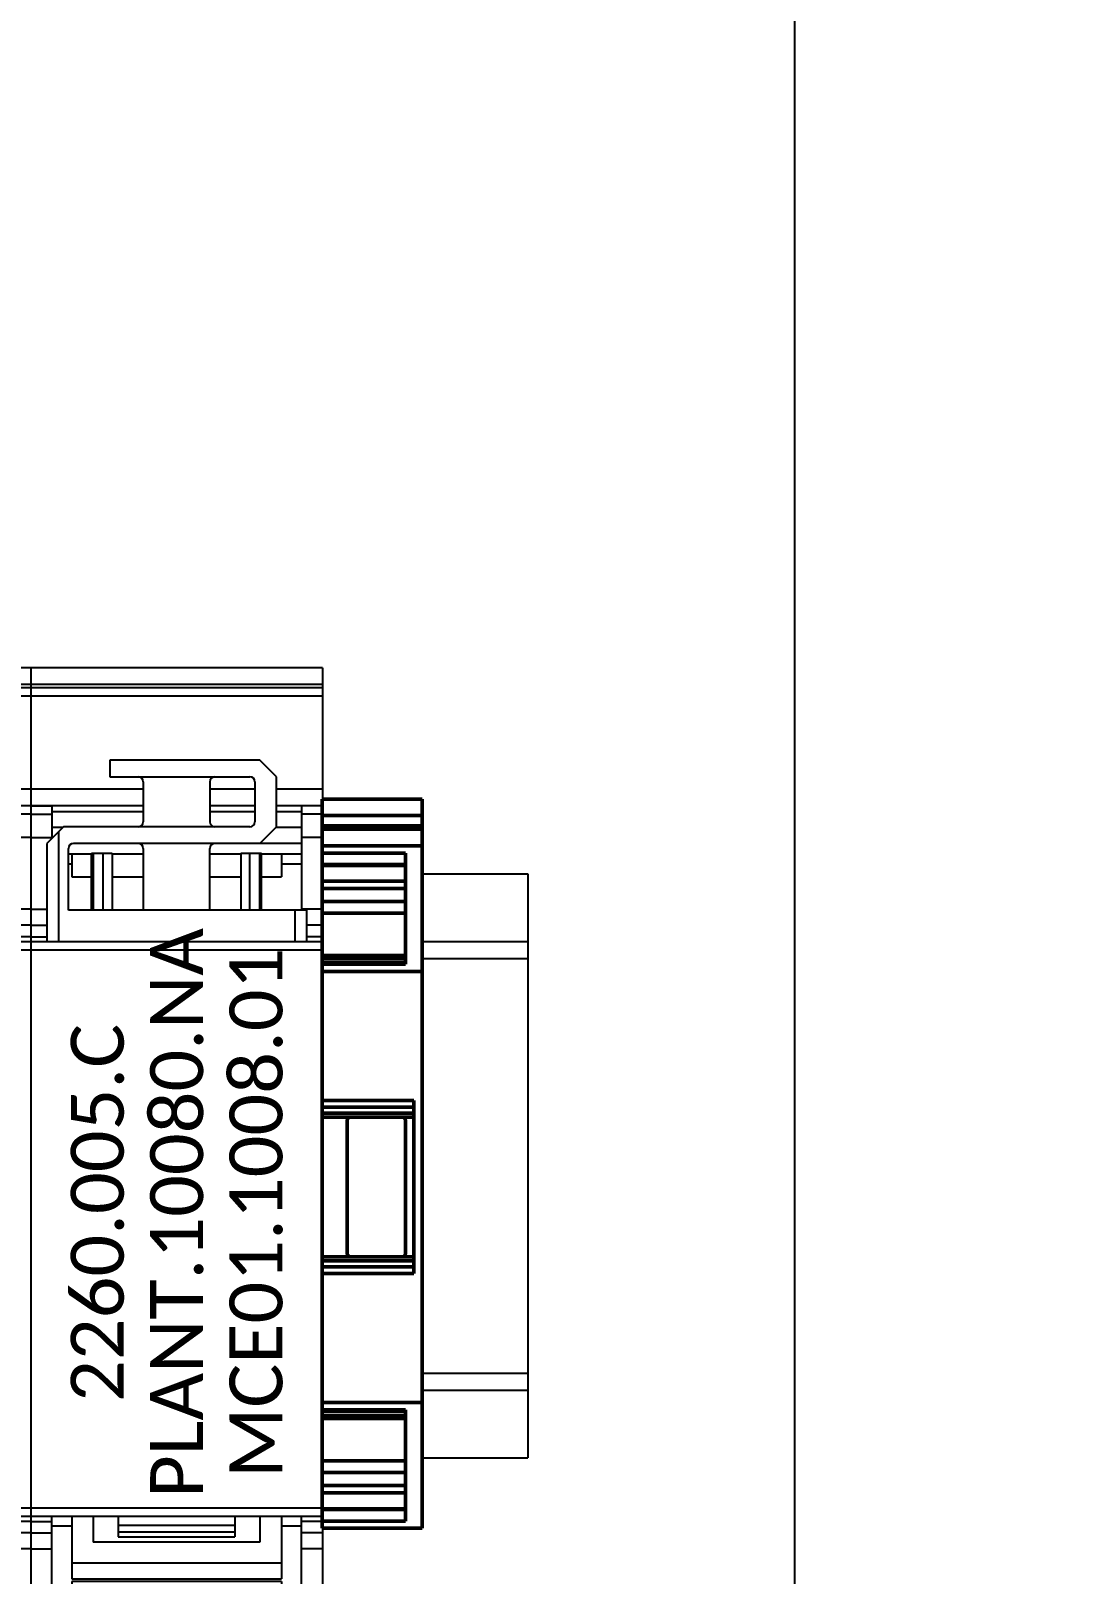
# Model space of a CAD drawing. Header units: inches. Extents: x 0 to 316, y -1 to 150.
# Drawn here: x 258.351 to 258.975, y 27.285 to 28.198 of the extents above; entities that cross this region are included whole.
import ezdxf
from ezdxf.enums import TextEntityAlignment as Align

# ---------------------------------------------------------------- set-up
doc = ezdxf.new("R2010")
doc.units = ezdxf.units.IN
doc.header["$MEASUREMENT"] = 0
doc.styles.add('Calibri', font='calibri.ttf')

# ---------------------------------------------------------------- blocks, each defined once
blk = doc.blocks.new('IE-TO-RJ45-FJ-A')
at = {"color": 2}
for p, q in [((0.689, 1.1723), (0, 1.1723)), ((0, 1.1723), (0, -1.1723)), ((0.689, 1.1723), (0.689, -1.1723)), ((0.689, 1.1723), (0.689, -1.1723)), ((0.689, 1.1329), (0, 1.1329)), ((0.689, 1.125), (0, 1.125)), ((0.689, 1.1053), (0, 1.1053)), ((0.5413, 0.9538), (0.187, 0.9538)), ((0.187, 0.9538), (0.187, 0.9144)), ((0.5807, 0.9144), (0.5413, 0.9538)), ((0.187, 0.9144), (0.5177, 0.9144)), ((0.5807, 0.7963), (0.5807, 0.9144)), ((0.2657, 0.8852), (0, 0.8852)), ((0.2657, 0.9026), (0.2657, 0.8081)), ((0.4232, 0.9026), (0.4232, 0.8081)), ((0.5295, 0.8852), (0.4232, 0.8852)), ((0.5295, 0.9026), (0.5295, 0.8081)), ((0.689, 0.8852), (0.5807, 0.8852)), ((0.2657, 0.8458), (0, 0.8458)), ((0, 0.8458), (0.0492, 0.8458)), ((0.0492, 0.8458), (0.0492, 0.7687)), ((0.5295, 0.8458), (0.4232, 0.8458)), ((0.689, 0.8458), (0.5807, 0.8458)), ((0.689, 0.8458), (0.6398, 0.8458)), ((0.6398, 0.8458), (0.6398, 0.5994)), ((0, 0.8261), (0.0492, 0.8261)), ((0.2657, 0.8317), (0.0492, 0.8317)), ((0.5295, 0.8317), (0.4232, 0.8317)), ((0.6398, 0.8317), (0.5807, 0.8317)), ((0.689, 0.8261), (0.6398, 0.8261)), ((0, 0.7708), (0.0492, 0.7708)), ((0.0768, 0.7963), (0.0374, 0.7569)), ((0.075, 0.7946), (0.0492, 0.7946)), ((0.0652, 0.7848), (0.0652, 0.5246)), ((0.5177, 0.7963), (0.0768, 0.7963)), ((0.5413, 0.7569), (0.5807, 0.7963)), ((0.6398, 0.7946), (0.579, 0.7946)), ((0.689, 0.7708), (0.6398, 0.7708)), ((0.0374, 0.7569), (0.0374, 0.5246)), ((0.0886, 0.5994), (0.0886, 0.7451)), ((0.1437, 0.7313), (0.0886, 0.7313)), ((0.0965, 0.7313), (0.0965, 0.6782)), ((0.6398, 0.7569), (0.1004, 0.7569)), ((0.1924, 0.7333), (0.1437, 0.7333)), ((0.1437, 0.5994), (0.1437, 0.7333)), ((0.1477, 0.5994), (0.1477, 0.7333)), ((0.1713, 0.5994), (0.1713, 0.7333)), ((0.1924, 0.7333), (0.1924, 0.5994)), ((0.2657, 0.7313), (0.1924, 0.7313)), ((0.2657, 0.7451), (0.2657, 0.5994)), ((0.4232, 0.5994), (0.4232, 0.7451)), ((0.4966, 0.7313), (0.4232, 0.7313)), ((0.4966, 0.7333), (0.4966, 0.5994)), ((0.5452, 0.7333), (0.4966, 0.7333)), ((0.5177, 0.5994), (0.5177, 0.7333)), ((0.5413, 0.5994), (0.5413, 0.7333)), ((0.5452, 0.5994), (0.5452, 0.7333)), ((0.6398, 0.7313), (0.5452, 0.7313)), ((0.5925, 0.7313), (0.5925, 0.6782)), ((0.0965, 0.7083), (0.0886, 0.7083)), ((0.6398, 0.7083), (0.5925, 0.7083)), ((0.0965, 0.6782), (0.1437, 0.6782)), ((0.1924, 0.6782), (0.2657, 0.6782)), ((0.4232, 0.6782), (0.4966, 0.6782)), ((0.5452, 0.6782), (0.5925, 0.6782)), ((0, 0.6014), (0.0374, 0.6014)), ((0.6516, 0.5994), (0.0886, 0.5994)), ((0.6237, 0.5994), (0.6237, 0.5246)), ((0.689, 0.6014), (0.6398, 0.6014)), ((0.6516, 0.5994), (0.6516, 0.5246)), ((0, 0.5634), (0.0374, 0.5634)), ((0.689, 0.5634), (0.6516, 0.5634)), ((0, 0.5362), (0.0374, 0.5362)), ((0.689, 0.5246), (0, 0.5246)), ((0.689, 0.5362), (0.6516, 0.5362)), ((0.689, 0.5049), (0, 0.5049)), ((0.689, -0.8139), (0, -0.8139)), ((0.689, -0.8336), (0, -0.8336)), ((0.0492, -1.1692), (0.0492, -0.8336)), ((0.0965, -0.8336), (0.0965, -0.9813)), ((0.1476, -0.8336), (0.1476, -0.8947)), ((0.2067, -0.8336), (0.2067, -0.8817)), ((0.4823, -0.8336), (0.4823, -0.8817)), ((0.5413, -0.8336), (0.5413, -0.8947)), ((0.5925, -0.8336), (0.5925, -0.9813)), ((0.6398, -1.1692), (0.6398, -0.8336)), ((0, -0.8452), (0.0492, -0.8452)), ((0, -0.8724), (0.0492, -0.8724)), ((0.0965, -0.8567), (0.0492, -0.8567)), ((0.4823, -0.8553), (0.2067, -0.8553)), ((0.4823, -0.871), (0.2067, -0.871)), ((0.6398, -0.8567), (0.5925, -0.8567)), ((0.689, -0.8452), (0.6398, -0.8452)), ((0.689, -0.8724), (0.6398, -0.8724)), ((0, -0.9104), (0.0492, -0.9104)), ((0.5413, -0.8947), (0.1476, -0.8947)), ((0.2067, -0.8817), (0.4823, -0.8817)), ((0.689, -0.9104), (0.6398, -0.9104)), ((0.5925, -0.9439), (0.0965, -0.9439)), ((0.0965, -0.9813), (0.5925, -0.9813)), ((0.0965, -1.0173), (0.0492, -1.0173)), ((0.0965, -0.9872), (0.0965, -1.0403)), ((0.5925, -0.9872), (0.0965, -0.9872)), ((0.5925, -0.9872), (0.5925, -1.0403)), ((0.6398, -1.0173), (0.5925, -1.0173)), ((0.6398, -1.0403), (0.0492, -1.0403)), ((0, -1.0798), (0.0492, -1.0798)), ((0.6398, -1.0659), (0.0492, -1.0659)), ((0.6398, -1.0659), (0.0492, -1.0659)), ((0.689, -1.0798), (0.6398, -1.0798)), ((0, -1.1305), (0.0492, -1.1305)), ((0.6398, -1.1036), (0.0492, -1.1036)), ((0.689, -1.1305), (0.6398, -1.1305)), ((0.6398, -1.1407), (0.0492, -1.1407)), ((0.6398, -1.1634), (0.0492, -1.1634)), ((0.689, -1.171), (0, -1.171)), ((0, -1.1723), (0.689, -1.1723)), ((0.6398, -1.1692), (0.0492, -1.1692))]:
    blk.add_line(p, q, dxfattribs=at)
for centre, start, end in [((0.2539, 0.9026), 0, 90), ((0.435, 0.9026), 90, 180), ((0.5177, 0.9026), 0, 90), ((0.2539, 0.8081), 270, 0), ((0.435, 0.8081), 180, 270), ((0.5177, 0.8081), 270, 0), ((0.1004, 0.7451), 90, 180), ((0.2539, 0.7451), 0, 90), ((0.435, 0.7451), 90, 180)]:
    blk.add_arc(centre, 0.0118, start, end, dxfattribs=at)
at = {"color": 3, "style": 'Calibri'}
for tag, p in [('LINE_1', (0.157, -0.1162)), ('LINE_2', (0.3445, -0.1162)), ('LINE_3', (0.532, -0.1162))]:
    blk.add_attdef(tag, text='', height=0.125, rotation=90, dxfattribs=at).set_placement(p, align=Align.MIDDLE_CENTER)
blk = doc.blocks.new('A$C29732917')
at = {"lineweight": 50}
for p, q in [((-25.421, 3.573), (-25.421, -2.427)), ((18.379, 3.573), (-25.421, 3.573)), ((-24.44, 3.573), (-24.44, -2.427)), ((-23.821, 3.573), (-23.821, -2.427)), ((-23.621, 3.573), (-23.621, -2.427)), ((-22.621, 3.573), (-22.621, -2.427)), ((-15.069, 3.573), (-15.069, -2.427)), ((-7.321, 3.073), (3.079, 3.073)), ((-7.321, -2.427), (-7.321, 3.073)), ((-6.921, -2.427), (-6.921, 3.073)), ((-6.557, 3.073), (-6.557, -2.427)), ((-6.321, 3.073), (-6.321, -2.427)), ((2.079, 3.073), (2.079, -2.427)), ((2.316, 3.073), (2.316, -2.427)), ((2.679, 3.073), (2.679, -2.427)), ((3.079, -2.427), (3.079, 3.073)), ((10.827, 3.573), (10.827, -2.427)), ((18.379, 3.573), (18.379, -2.427)), ((-22.187, 2.573), (-15.502, 2.573)), ((-22.187, -2.427), (-22.187, 2.573)), ((-21.491, 2.573), (-21.491, -2.427)), ((-21.446, 2.573), (-21.446, -2.427)), ((-20.492, 2.573), (-20.492, -2.427)), ((-20.056, 2.573), (-20.056, -2.427)), ((-19.282, -2.427), (-19.282, 2.573)), ((-18.571, 2.573), (-18.571, -2.427)), ((-16.033, 2.573), (-16.033, -2.427)), ((-15.838, 2.573), (-15.838, -2.427)), ((-15.596, 2.573), (-15.596, -2.427)), ((-15.502, -2.427), (-15.502, 2.573)), ((-6.121, 2.573), (1.879, 2.573)), ((11.261, 2.573), (17.946, 2.573)), ((11.261, -2.427), (11.261, 2.573)), ((11.355, -2.427), (11.355, 2.573)), ((11.597, 2.573), (11.597, -2.427)), ((11.791, -2.427), (11.791, 2.573)), ((14.33, 2.573), (14.33, -2.427)), ((15.041, 2.573), (15.041, -2.427)), ((15.815, 2.573), (15.815, -2.427)), ((16.25, 2.573), (16.25, -2.427)), ((17.205, 2.573), (17.205, -2.427)), ((17.25, 2.573), (17.25, -2.427)), ((17.946, -2.427), (17.946, 2.573)), ((1.879, -0.927), (-6.121, -0.927)), ((18.379, -2.427), (-25.421, -2.427))]:
    blk.add_line(p, q, dxfattribs=at)
at = {"lineweight": 25}
blk.add_line((-15.596, -2.427), (-16.033, -2.427), dxfattribs=at)
at = {"lineweight": 50}
for centre, start, end in [((-6.121, 2.373), 90, 180), ((1.879, 2.373), 0, 90), ((-6.121, -0.727), 180, 270), ((1.879, -0.727), 270, 0)]:
    blk.add_arc(centre, 0.2, start, end, dxfattribs=at)

msp = doc.modelspace()

# ---------------------------------------------------------------- linework, layer by layer
at = {"color": 2}
for p, q in [((258.58301, 27.69945, 0.00068), (258.64562, 27.69945, 0.0007)), ((258.64562, 27.69945), (258.64562, 27.35383)), ((258.58301, 27.64936, 0.00068), (258.64562, 27.64936, 0.0007)), ((258.58301, 27.40392, -0.03776), (258.64562, 27.40392, -0.03778)), ((258.58301, 27.35383, 0.00068), (258.64562, 27.35383, 0.0007))]:
    msp.add_line(p, q, dxfattribs=at)
at = {"color": 2, "extrusion": (-1.00046e-30, -4.08478e-15, -1)}
msp.add_line((258.58301, 27.65937, -0.04368), (258.64562, 27.65937, -0.0437), dxfattribs=at)
at = {"color": 2, "extrusion": (0, 0, -1)}
msp.add_line((258.58301, 27.3939, -0.00524), (258.64562, 27.3939, -0.00522), dxfattribs=at)
at = {"linetype": 'Continuous'}
msp.add_lwpolyline([(258.80367, 38.81235), (259.86725, 38.81235), (259.86725, 26.27441), (258.80367, 26.27441)], close=True, dxfattribs=at)

# ---------------------------------------------------------------- block references
at = {"xscale": 0.2504457935124523, "yscale": 0.2504457935124523, "zscale": 0.2504457935124523}
for p, values in [((258.1788, 27.52791), {'LINE_1': '2260.002.C', 'LINE_2': 'MCE01.12080.02', 'LINE_3': 'PLANT.TBD.NA'}), ((258.35136, 27.52791), {'LINE_1': '2260.005.C', 'LINE_2': 'PLANT.10080.NA', 'LINE_3': 'MCE01.1008.01'})]:
    msp.add_blockref('IE-TO-RJ45-FJ-A', p, dxfattribs=at).add_auto_attribs(values)
at = {"xscale": 0.009850867869808263, "yscale": 0.009850867869808263, "zscale": 0.009850867869808263, "rotation": 270}
msp.add_blockref('A$C29732917', (258.54781, 27.49323), dxfattribs=at)

doc.saveas('drawing.dxf')
